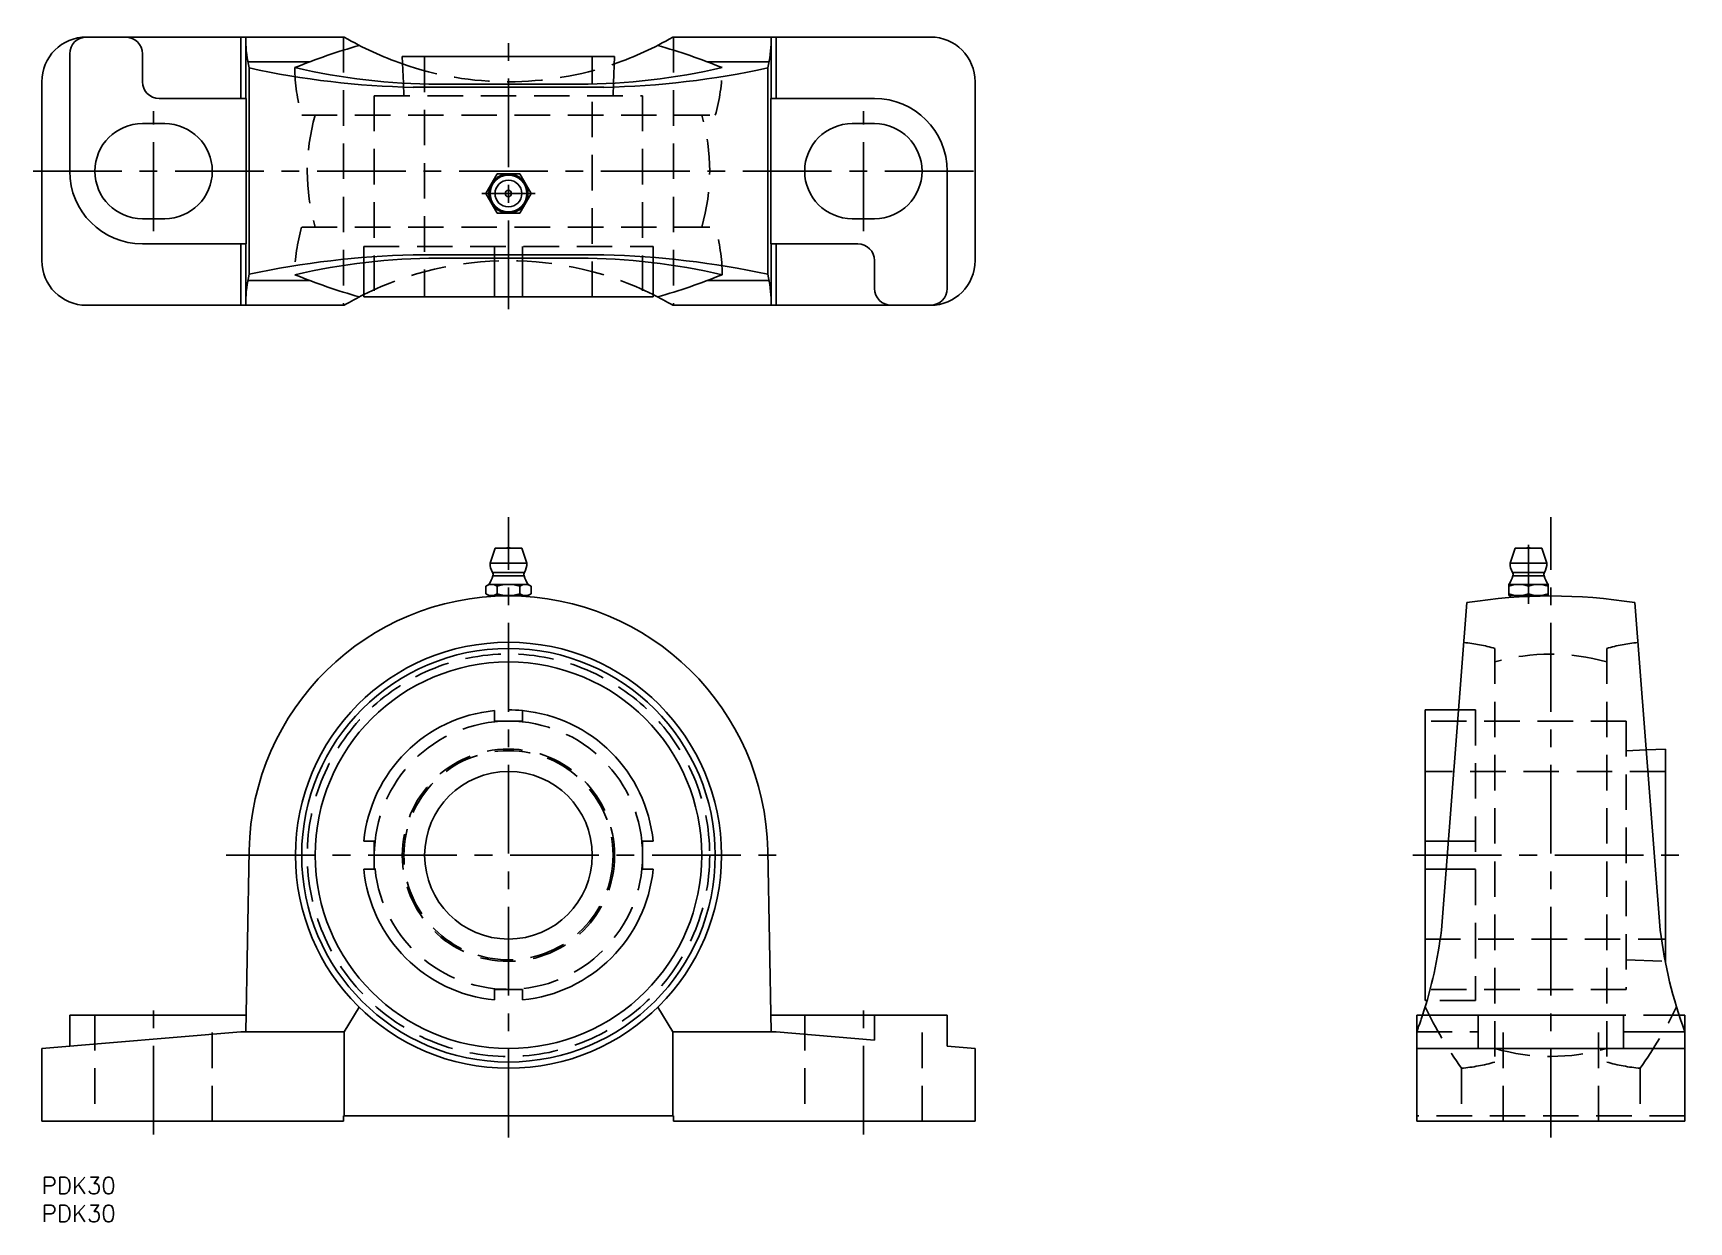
# Model space of a CAD drawing. Extents: x -2 to 295, y -8 to 205.
import ezdxf

# ---------------------------------------------------------------- set-up
doc = ezdxf.new("R2010")
doc.units = 0
doc.header["$LTSCALE"] = 0.5
doc.linetypes.add('CENTER', pattern=[50.8, 31.75, -6.35, 6.35, -6.35])
doc.linetypes.add('DASHED', pattern=[19.05, 12.7, -6.35])
for name, color, linetype in [('MSM_CENTER', 1, 'CENTER'), ('MSM_CONTINUOUS', 7, 'CONTINUOUS'), ('MSM_DASHED', 4, 'DASHED'), ('MSM_NARROW', 5, 'CONTINUOUS'), ('MSM_PART_NUMBER', 7, 'CONTINUOUS')]:
    doc.layers.add(name, color=color, linetype=linetype)
doc.styles.get("Standard").update_dxf_attribs({"font": 'txt.shx', "height": 3, "bigfont": 'bigfont.shx'})

msp = doc.modelspace()

# ---------------------------------------------------------------- linework, layer by layer
at = {"layer": 'MSM_CENTER'}
for p, q in [((83.5, 155.3), (83.5, 204.7)), ((20, 169.29), (20, 190.71)), ((147, 169.29), (147, 190.71)), ((-1.55, 180), (168.55, 180)), ((78.72, 176), (88.28, 176)), ((83.5, 7.09), (83.5, 118.11)), ((270, 7.09), (270, 118.11)), ((266, 113.13), (266, 102.57)), ((32.99, 57.6), (134.01, 57.6)), ((245.3, 57.6), (294.7, 57.6)), ((20, 7.62), (20, 31.37)), ((147, 7.62), (147, 31.37))]:
    msp.add_line(p, q, dxfattribs=at)
at = {"layer": 'MSM_CONTINUOUS'}
for p, q in [((54.11, 204), (8, 204)), ((35.61, 193), (35.61, 204)), ((36.5, 193), (36.5, 204)), ((159, 204), (112.89, 204)), ((130.5, 204), (130.5, 193)), ((131.39, 193), (131.39, 204)), ((5, 201), (5, 180)), ((18, 196), (18, 201)), ((47.93, 199.58), (36.87, 199.58)), ((64.5, 200.5), (102.5, 200.5)), ((64.5, 200.5), (64.7, 195.75)), ((102.3, 195.75), (102.5, 200.5)), ((130.13, 199.58), (119.07, 199.58)), ((0, 164), (0, 196)), ((37.11, 161.54), (37.11, 198.46)), ((96.13, 195.56), (70.87, 195.56)), ((129.89, 161.54), (129.89, 198.46)), ((167, 164), (167, 196)), ((36.56, 193), (21, 193)), ((36.56, 193), (36.56, 167)), ((100.56, 195), (66.44, 195)), ((149, 193), (130.44, 193)), ((130.44, 167), (130.44, 193)), ((22, 188.5), (18, 188.5)), ((149, 188.5), (145, 188.5)), ((81.48, 179.5), (79.46, 176)), ((85.52, 179.5), (81.48, 179.5)), ((87.54, 176), (85.52, 179.5)), ((162, 159), (162, 180)), ((79.46, 176), (81.48, 172.5)), ((85.52, 172.5), (87.54, 176)), ((81.48, 172.5), (85.52, 172.5)), ((18, 171.5), (22, 171.5)), ((145, 171.5), (149, 171.5)), ((18, 167), (36.56, 167)), ((35.61, 156), (35.61, 167)), ((36.5, 156), (36.5, 167)), ((130.44, 167), (146, 167)), ((130.5, 167), (130.5, 156)), ((131.39, 156), (131.39, 167)), ((57.62, 163.62), (57.62, 157.5)), ((100.56, 165), (66.44, 165)), ((96.13, 164.44), (70.87, 164.44)), ((81, 164.44), (81, 157.5)), ((86, 164.44), (86, 157.5)), ((109.38, 163.62), (109.38, 157.5)), ((149, 164), (149, 159)), ((47.93, 160.42), (36.87, 160.42)), ((130.13, 160.42), (119.07, 160.42)), ((57.62, 157.5), (109.38, 157.5)), ((54.11, 156), (8, 156)), ((112.89, 156), (159, 156)), ((81.1, 112.55), (80.2, 109.85)), ((80.2, 109.85), (86.8, 109.85)), ((81.1, 112.55), (85.9, 112.55)), ((86.8, 109.85), (85.9, 112.55)), ((263.6, 112.55), (262.7, 109.85)), ((262.7, 109.85), (269.3, 109.85)), ((263.6, 112.55), (268.4, 112.55)), ((269.3, 109.85), (268.4, 112.55)), ((80.63, 108.22), (86.37, 108.22)), ((80.7, 107.6), (86.3, 107.6)), ((263.13, 108.22), (268.87, 108.22)), ((263.2, 107.6), (268.8, 107.6)), ((79.46, 105.74), (79.46, 104.36)), ((80, 106.05), (79.7, 105.87)), ((79.7, 104.23), (80, 104.05)), ((80, 106.05), (87, 106.05)), ((80, 104.05), (87, 104.05)), ((80.2, 104.05), (80.2, 103.88)), ((81.48, 105.74), (81.48, 104.36)), ((85.52, 105.74), (85.52, 104.36)), ((86.8, 103.88), (86.8, 104.05)), ((87.3, 105.87), (87, 106.05)), ((87, 104.05), (87.3, 104.23)), ((87.54, 105.74), (87.54, 104.36)), ((262.5, 106.05), (262.5, 104.05)), ((262.5, 106.05), (269.5, 106.05)), ((262.5, 104.05), (269.5, 104.05)), ((262.7, 104.05), (262.7, 103.72)), ((269.3, 104), (269.3, 104.05)), ((269.5, 104.05), (269.5, 106.05)), ((250.42, 44.2), (255, 102.8)), ((285, 102.8), (289.58, 44.2)), ((81, 83.48), (81, 81.6)), ((86, 81.6), (86, 83.48)), ((253.49, 83.6), (247.5, 83.6)), ((247.5, 83.6), (247.5, 31.6)), ((81, 81.6), (86, 81.6)), ((290.5, 76.6), (287.06, 76.46)), ((290.5, 76.6), (290.5, 38.6)), ((59.5, 60.1), (57.62, 60.1)), ((59.5, 55.1), (59.5, 60.1)), ((107.5, 60.1), (107.5, 55.1)), ((109.38, 60.1), (107.5, 60.1)), ((251.66, 60.1), (247.5, 60.1)), ((37.11, 58.47), (36.5, 26)), ((130.5, 26), (129.89, 58.47)), ((57.62, 55.1), (59.5, 55.1)), ((107.5, 55.1), (109.38, 55.1)), ((251.27, 55.1), (247.5, 55.1)), ((290.46, 38.6), (290.5, 38.6)), ((81, 33.6), (81, 31.72)), ((86, 33.6), (81, 33.6)), ((86, 31.72), (86, 33.6)), ((54.11, 26), (56.8, 30.4)), ((112.89, 26), (110.2, 30.4)), ((247.85, 31.6), (247.5, 31.6)), ((5, 29), (36.56, 29)), ((5, 23.42), (5, 29)), ((130.44, 29), (162, 29)), ((149, 24.52), (149, 29)), ((162, 23.42), (162, 29)), ((246, 10), (246, 29)), ((246, 29), (283, 29)), ((283, 23), (283, 29)), ((292.95, 29), (294, 29)), ((294, 29), (294, 10)), ((0, 23), (35.61, 26)), ((54.11, 26), (35.61, 26)), ((54.11, 26), (54.11, 11)), ((131.39, 26), (112.89, 26)), ((112.89, 26), (112.89, 11)), ((149, 24.52), (131.39, 26)), ((283, 26), (294, 26)), ((0, 23), (0, 10)), ((162, 23.42), (167, 23)), ((167, 23), (167, 10)), ((246, 23), (294, 23)), ((0, 10), (54, 10)), ((113, 11), (54, 11)), ((54, 11), (54, 10)), ((113, 10), (113, 11)), ((113, 10), (167, 10)), ((246, 10), (294, 10))]:
    msp.add_line(p, q, dxfattribs=at)
for centre, radius in [((83.5, 176), 3.5), ((83.5, 176), 3.3), ((83.5, 176), 2.4), ((83.5, 176), 0.555), ((83.5, 57.6), 38.11), ((83.5, 57.6), 37), ((83.5, 57.6), 34.58), ((83.5, 57.6), 15)]:
    msp.add_circle(centre, radius, dxfattribs=at)
for centre, radius, start, end in [((8, 196), 8, 90, 180), ((8, 201), 3, 90, 180), ((15, 201), 3, 0, 90), ((59.12, 203.68), 22.63, 180.8028, 193.3388), ((86.19, 97.88), 108.65, 105.6741, 112.1293), ((83.5, 254), 58, 239.5497, 250.9351), ((83.5, 254), 58, 289.0649, 300.4503), ((80.81, 97.88), 108.65, 67.8707, 74.3259), ((107.88, 203.68), 22.63, 346.6612, 359.1972), ((159, 196), 8, 0, 90), ((71.41, 311.98), 116.42, 257.0192, 269.7377), ((95.59, 311.98), 116.42, 270.2623, 282.9808), ((21, 196), 3, 180, 270), ((69.72, 348.68), 153.72, 257.7532, 268.7772), ((97.28, 348.68), 153.72, 271.2228, 282.2468), ((149, 180), 13, 360, 90), ((18, 180), 8.5, 90, 270), ((22, 180), 8.5, 270, 90), ((145, 180), 8.5, 90, 270), ((149, 180), 8.5, 270, 90), ((18, 180), 13, 180, 270), ((146, 164), 3, 0, 90), ((8, 164), 8, 180, 270), ((69.72, 11.32), 153.72, 91.2228, 102.2468), ((71.41, 48.02), 116.42, 90.2623, 102.9808), ((95.59, 48.02), 116.42, 77.0192, 89.7377), ((97.28, 11.32), 153.72, 77.7532, 88.7772), ((159, 164), 8, 270, 0), ((59.12, 156.32), 22.63, 166.6612, 179.1972), ((86.19, 262.12), 108.65, 247.8707, 254.3259), ((80.81, 262.12), 108.65, 285.6741, 292.1293), ((107.88, 156.32), 22.63, 0.8028, 13.3388), ((83.5, 106), 58, 116.5001, 120.4503), ((83.5, 106), 58, 59.5497, 63.4999), ((152, 159), 3, 180, 270), ((159, 159), 3, 270, 0), ((83.5, 111.06), 1.59, 69.555, 110.445), ((266, 111.06), 1.59, 69.555, 110.445), ((83.5, 109.85), 3.3, 180, 209.6296), ((83.5, 109.85), 3.3, 330.3704, 360), ((266, 109.85), 3.3, 180, 209.6296), ((266, 109.85), 3.3, 330.3704, 360), ((74.95, 109.28), 6, 327.4036, 343.7018), ((79.94, 107.82), 0.8, 343.7018, 29.6296), ((87.06, 107.82), 0.8, 150.3704, 196.2982), ((92.05, 109.28), 6, 196.2982, 212.5964), ((257.45, 109.28), 6, 327.4036, 343.7018), ((262.44, 107.82), 0.8, 343.7018, 29.6296), ((269.56, 107.82), 0.8, 150.3704, 196.2982), ((274.55, 109.28), 6, 196.2982, 212.5964), ((83.5, 57.6), 46.4, 1.073, 178.927), ((80.47, 104.26), 1.79, 55.6158, 124.3842), ((80.47, 105.84), 1.79, 235.6158, 304.3842), ((83.5, 99.36), 6.69, 72.412, 107.588), ((83.5, 110.74), 6.69, 252.412, 287.588), ((86.53, 104.26), 1.79, 55.6158, 124.3842), ((86.53, 105.84), 1.79, 235.6158, 304.3842), ((270, 10), 94, 80.8178, 99.1822), ((264.25, 101), 5.05, 69.7438, 110.2562), ((264.25, 109.1), 5.05, 249.7438, 290.2562), ((267.75, 101), 5.05, 69.7438, 110.2562), ((267.75, 109.1), 5.05, 249.7438, 290.2562), ((83.5, 57.6), 26, 95.5177, 174.4823), ((83.5, 57.6), 26, 5.5177, 84.4823), ((83.5, 57.6), 26, 185.5177, 264.4823), ((83.5, 57.6), 26, 275.5177, 354.4823), ((171.01, 53.86), 80, 341.8976, 353.0691), ((368.99, 53.86), 80, 186.9309, 200.3782)]:
    msp.add_arc(centre, radius, start, end, dxfattribs=at)
at = {"layer": 'MSM_DASHED'}
for p, q in [((54, 204), (54, 156)), ((113, 204), (113, 156)), ((68.5, 200.5), (68.5, 157.5)), ((98.5, 157.5), (98.5, 200.5)), ((64.7, 195.75), (64.79, 193.5)), ((102.21, 193.5), (102.3, 195.75)), ((59.5, 193.5), (59.5, 157.5)), ((59.5, 193.5), (107.5, 193.5)), ((107.5, 193.5), (107.5, 157.5)), ((46.5, 190), (120.5, 190)), ((46.5, 170), (120.5, 170)), ((57.62, 166.5), (57.62, 163.62)), ((57.62, 166.5), (109.38, 166.5)), ((81, 166.5), (81, 164.44)), ((86, 166.5), (86, 164.44)), ((109.38, 166.5), (109.38, 163.62)), ((260, 94.6), (260, 20.6)), ((280, 94.6), (280, 20.6)), ((256.5, 83.6), (253.49, 83.6)), ((256.5, 83.6), (256.5, 31.6)), ((283.5, 81.6), (247.5, 81.6)), ((283.5, 81.6), (283.5, 33.6)), ((287.06, 76.46), (283.5, 76.31)), ((290.5, 72.6), (247.5, 72.6)), ((256.5, 60.1), (251.66, 60.1)), ((256.5, 55.1), (251.27, 55.1)), ((247.5, 42.6), (290.5, 42.6)), ((283.5, 38.89), (290.46, 38.6)), ((283.5, 33.6), (247.5, 33.6)), ((256.5, 31.6), (247.85, 31.6)), ((9.5, 29), (9.5, 10)), ((30.5, 10), (30.5, 29)), ((136.5, 29), (136.5, 10)), ((157.5, 10), (157.5, 29)), ((257, 29), (257, 23)), ((261.5, 10), (261.5, 29)), ((278.5, 10), (278.5, 29)), ((292.95, 29), (283, 29)), ((246, 26), (257, 26)), ((254, 19.49), (254, 10)), ((286, 19.49), (286, 10)), ((294, 11), (246, 11))]:
    msp.add_line(p, q, dxfattribs=at)
for radius in [36, 24, 19, 18.71]:
    msp.add_circle((83.5, 57.6), radius, dxfattribs=at)
for centre, radius, start, end in [((78.18, 198.97), 32.93, 180.769, 195.8135), ((83.5, 254), 58, 250.9351, 289.0649), ((88.82, 198.97), 32.93, 344.1865, 359.231), ((83.5, 180), 36, 163.8724, 196.1276), ((83.5, 180), 36, 343.8724, 16.1276), ((78.18, 161.03), 32.93, 164.1865, 179.231), ((88.82, 161.03), 32.93, 0.769, 15.8135), ((83.5, 106), 58, 63.4999, 116.5001), ((251.03, 62.91), 32.94, 74.1874, 84.0434), ((288.97, 62.91), 32.94, 95.9566, 105.8126), ((270, 57.6), 36, 73.8724, 106.1276), ((321.04, 66.62), 81.95, 206.1908, 215.1073), ((218.96, 66.62), 81.95, 324.8927, 333.8092), ((171.01, 53.86), 80, 339.6218, 341.8976), ((270, 57.6), 36, 253.8724, 286.1276), ((251.03, 52.29), 32.94, 275.182, 285.8126), ((288.97, 52.29), 32.94, 254.1874, 264.818)]:
    msp.add_arc(centre, radius, start, end, dxfattribs=at)
at = {"layer": 'MSM_NARROW'}
msp.add_arc((83.5, 57.6), 26, 84.4823, 90, dxfattribs=at)

# ---------------------------------------------------------------- texts
at = {"layer": 'MSM_PART_NUMBER'}
for p in [(0, -3), (0, -8)]:
    msp.add_text('PDK30', height=3, dxfattribs=at).set_placement(p)

doc.saveas('drawing.dxf')
